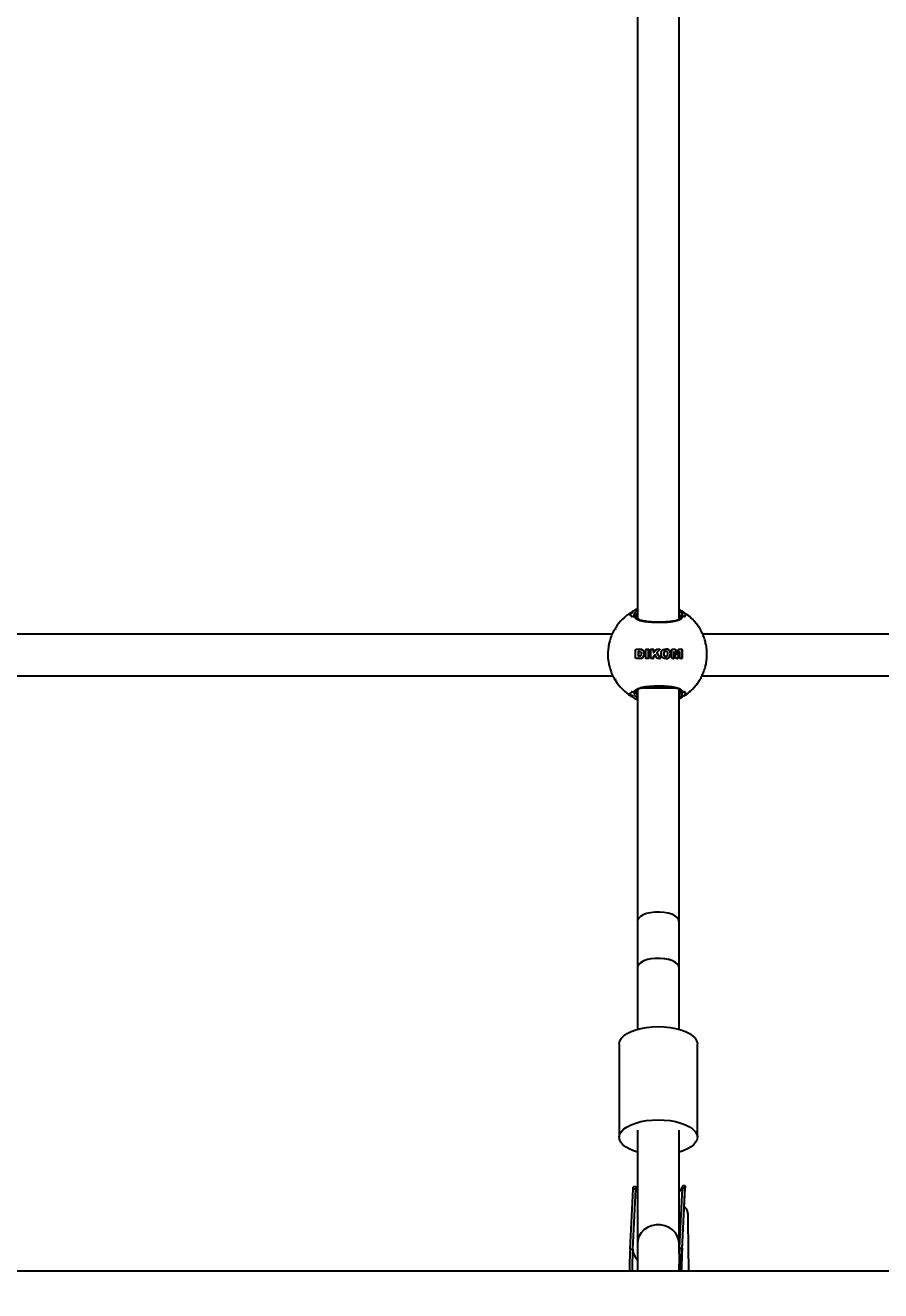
# Model space of a CAD drawing. Header units: millimetres. Extents: x -3650 to 2858, y -2899 to 2376.
# Drawn here: x -638.6 to -310.3, y -418.2 to 67.3 of the extents above; entities that cross this region are included whole.
import ezdxf

# ---------------------------------------------------------------- set-up
doc = ezdxf.new("R2010")
doc.units = ezdxf.units.MM
doc.layers.add('DIKOM_ОБЪЕКТ', color=7, linetype='Continuous')
doc.layers.add('DIKOM_РАЗМЕР_ЗОНА', color=7, linetype='Continuous')
doc.styles.add('style1', font='arial.ttf', dxfattribs={"width": 0.8})
doc.dimstyles.new('1-50', dxfattribs={"dimtxt": 300, "dimasz": 200, "dimexe": 100, "dimexo": 0, "dimgap": 100, "dimtad": 1, "dimdec": 0, "dimtxsty": 'style1', "dimcen": 0, "dimclrd": 7, "dimclre": 7, "dimadec": 1, "dimazin": 2, "dimtfac": 1, "dimtdec": 0, "dimtmove": 0, "dimatfit": 3, "dimfxl": 0, "dimlwd": 25, "dimlwe": 18, "dimarcsym": 0})

# ---------------------------------------------------------------- blocks, each defined once
blk = doc.blocks.new('*D0')
at = {"layer": 'Defpoints', "color": 0, "transparency": 16777216}
for p in [(-2742.04, -185.51), (2857.96, -185.51), (2857.96, -2799.5)]:
    blk.add_point(p, dxfattribs=at)
at = {"layer": 'DIKOM_РАЗМЕР_ЗОНА', "color": 7, "lineweight": 18, "transparency": 16777216}
for p, q in [((-2742.04, -185.51), (-2742.04, -2899.5)), ((2857.96, -185.51), (2857.96, -2899.5))]:
    blk.add_line(p, q, dxfattribs=at)
at = {"layer": 'DIKOM_РАЗМЕР_ЗОНА', "color": 7, "lineweight": 25, "transparency": 16777216}
blk.add_line((-2542.04, -2799.5), (2657.96, -2799.5), dxfattribs=at)
at = {"layer": 'DIKOM_РАЗМЕР_ЗОНА', "color": 7, "transparency": 16777216}
for points in [[(-2542.04, -2766.17), (-2542.04, -2832.83), (-2742.04, -2799.5)], [(2657.96, -2766.17), (2657.96, -2832.83), (2857.96, -2799.5)]]:
    blk.add_solid(points, dxfattribs=at)
at = {"layer": 'DIKOM_РАЗМЕР_ЗОНА', "color": 0, "transparency": 16777216, "insert": (57.96, -2546.33), "char_height": 300, "attachment_point": 5, "style": 'style1'}
blk.add_mtext('5600', dxfattribs=at)
blk = doc.blocks.new('*D1')
at = {"layer": 'Defpoints', "color": 0, "transparency": 16777216}
for p in [(-3199.48, 2375.76), (417.74, 2375.76), (57.96, -2124.24)]:
    blk.add_point(p, dxfattribs=at)
at = {"layer": 'DIKOM_РАЗМЕР_ЗОНА', "color": 7, "lineweight": 18, "transparency": 16777216}
for p, q in [((417.74, 2375.76), (-3299.48, 2375.76)), ((57.96, -2124.24), (-3299.48, -2124.24))]:
    blk.add_line(p, q, dxfattribs=at)
at = {"layer": 'DIKOM_РАЗМЕР_ЗОНА', "color": 7, "lineweight": 25, "transparency": 16777216}
blk.add_line((-3199.48, -1924.24), (-3199.48, 2175.76), dxfattribs=at)
at = {"layer": 'DIKOM_РАЗМЕР_ЗОНА', "color": 7, "transparency": 16777216}
for points in [[(-3232.81, 2175.76), (-3166.14, 2175.76), (-3199.48, 2375.76)], [(-3232.81, -1924.24), (-3166.14, -1924.24), (-3199.48, -2124.24)]]:
    blk.add_solid(points, dxfattribs=at)
at = {"layer": 'DIKOM_РАЗМЕР_ЗОНА', "color": 0, "transparency": 16777216, "insert": (-3452.65, 125.76), "char_height": 300, "attachment_point": 5, "rotation": 90, "style": 'style1'}
blk.add_mtext('4500', dxfattribs=at)

msp = doc.modelspace()

# ---------------------------------------------------------------- linework, layer by layer
at = {"layer": 'DIKOM_ОБЪЕКТ'}
for p, q in [((-403.67, 112.34), (-403.67, -160.3)), ((-387.67, -160.49), (-387.67, 112.53)), ((-404.13, -159.64), (-404.14, -159.45)), ((-387.17, -159.78), (-387.2, -159.69)), ((-386.69, -158.53), (-386.41, -159.3)), ((-412.15, -164.22), (-412.23, -164.48)), ((-411.88, -163.59), (-412.06, -163.87)), ((-411.99, -163.73), (-412.04, -163.89)), ((-413.33, -166.24), (-678.67, -166.24)), ((-113.33, -166.24), (-378.67, -166.24)), ((-404.41, -172.22), (-404.31, -172.11)), ((-404.41, -175.39), (-404.41, -172.27)), ((-404.31, -172.11), (-404.2, -172.07)), ((-404.2, -172.07), (-404.11, -172.07)), ((-404.11, -172.07), (-402.77, -172.07)), ((-403.3, -173.06), (-403.3, -174.59)), ((-403.3, -174.59), (-403.3, -173.06)), ((-403.3, -173.06), (-403.3, -173.06)), ((-403.3, -174.59), (-403.3, -174.59)), ((-403.06, -172.86), (-403.06, -172.86)), ((-403.05, -172.86), (-402.87, -172.87)), ((-402.67, -174.76), (-403.05, -174.79)), ((-403.04, -172.86), (-403.04, -172.86)), ((-402.77, -172.07), (-402.06, -172.17)), ((-402.06, -172.17), (-402.77, -172.07)), ((-402.46, -173.02), (-402.37, -173.13)), ((-402.06, -172.17), (-401.91, -172.23)), ((-401.91, -172.23), (-402.06, -172.17)), ((-402.06, -172.17), (-402.06, -172.17)), ((-401.91, -172.23), (-401.39, -172.69)), ((-401.4, -172.69), (-401.91, -172.23)), ((-401.91, -172.23), (-401.91, -172.23)), ((-401.2, -173.13), (-401.4, -172.69)), ((-401.4, -172.69), (-401.39, -172.69)), ((-401.39, -172.69), (-401.2, -173.13)), ((-401.25, -174.69), (-401.12, -174.11)), ((-401.25, -174.69), (-401.24, -174.69)), ((-401.12, -174.11), (-401.24, -174.69)), ((-401.2, -173.13), (-401.12, -174.11)), ((-401.12, -174.11), (-401.2, -173.13)), ((-401.2, -173.13), (-401.2, -173.13)), ((-401.12, -174.11), (-401.12, -174.11)), ((-400.49, -175.39), (-400.49, -172.27)), ((-400.29, -172.07), (-399.59, -172.07)), ((-399.39, -172.27), (-399.39, -175.39)), ((-399.39, -175.39), (-399.39, -172.27)), ((-399.39, -172.27), (-399.39, -172.27)), ((-398.59, -175.39), (-398.59, -172.26)), ((-398.39, -172.07), (-397.7, -172.07)), ((-397.5, -172.27), (-397.5, -173.2)), ((-397.5, -173.2), (-397.5, -172.27)), ((-397.5, -172.27), (-397.5, -172.27)), ((-397.5, -173.2), (-397.5, -173.2)), ((-397.43, -173.27), (-397.42, -173.27)), ((-397.36, -173.24), (-396.48, -172.22)), ((-397.07, -174.29), (-397.36, -174.59)), ((-397.36, -174.59), (-397.07, -174.29)), ((-397.36, -174.59), (-397.36, -174.59)), ((-397.07, -174.29), (-397.07, -174.29)), ((-396.97, -174.24), (-396.97, -174.24)), ((-396.28, -175.41), (-396.84, -174.32)), ((-396.15, -172.07), (-395.11, -172.07)), ((-396.09, -173.56), (-396.09, -173.56)), ((-396.06, -173.25), (-395.05, -172.21)), ((-396.06, -173.25), (-396.05, -173.25)), ((-395.05, -172.21), (-396.05, -173.25)), ((-395.05, -172.21), (-395.05, -172.21)), ((-393.52, -173.47), (-393.52, -174.19)), ((-393.52, -173.47), (-393.52, -173.47)), ((-393.52, -174.19), (-393.52, -173.47)), ((-393.52, -174.19), (-393.4, -174.54)), ((-393.52, -174.19), (-393.52, -174.19)), ((-393.39, -174.54), (-393.52, -174.19)), ((-393.4, -174.54), (-393.39, -174.54)), ((-393.35, -173.06), (-393.35, -173.06)), ((-393.08, -172.87), (-393.08, -172.87)), ((-392.82, -172.82), (-392.82, -172.82)), ((-392.14, -172.09), (-392.81, -172.05)), ((-392.11, -174.2), (-392.23, -174.55)), ((-392.14, -172.09), (-392.14, -172.09)), ((-392.1, -173.55), (-392.11, -174.2)), ((-391.13, -174.6), (-391.12, -174.6)), ((-391.1, -173.13), (-391.1, -173.13)), ((-390.44, -175.39), (-390.44, -172.27)), ((-390.24, -172.07), (-389.23, -172.07)), ((-389.57, -175.39), (-389.57, -173.1)), ((-389.57, -173.1), (-389.56, -173.1)), ((-389.56, -173.1), (-389.56, -175.39)), ((-389.54, -173.08), (-389.54, -173.08)), ((-388.94, -175.39), (-389.51, -173.1)), ((-388.54, -174.02), (-388.99, -172.26)), ((-388.98, -172.26), (-388.53, -174.02)), ((-388.54, -174.02), (-388.53, -174.02)), ((-388.49, -174.05), (-388.49, -174.05)), ((-388.44, -174.02), (-388, -172.26)), ((-387.47, -173.1), (-388.05, -175.39)), ((-388.05, -175.39), (-387.47, -173.1)), ((-387.75, -172.07), (-386.75, -172.07)), ((-387.47, -173.1), (-387.47, -173.1)), ((-387.44, -173.08), (-387.45, -173.08)), ((-387.42, -175.39), (-387.42, -173.1)), ((-386.56, -175.39), (-386.56, -172.27)), ((-386.56, -172.27), (-386.55, -172.27)), ((-386.55, -172.27), (-386.55, -175.39)), ((-404.4, -175.44), (-404.41, -175.39)), ((-404.19, -175.58), (-404.32, -175.53)), ((-404.11, -175.59), (-404.19, -175.58)), ((-402.76, -175.59), (-404.11, -175.59)), ((-403.07, -174.79), (-403.07, -174.79)), ((-403.04, -174.79), (-403.04, -174.79)), ((-402.63, -175.58), (-402.76, -175.59)), ((-402.75, -175.59), (-402.63, -175.58)), ((-402.1, -175.49), (-402.63, -175.58)), ((-402.63, -175.58), (-402.11, -175.49)), ((-402.63, -175.58), (-402.63, -175.58)), ((-402.11, -175.49), (-402.1, -175.49)), ((-399.59, -175.59), (-400.29, -175.59)), ((-399.39, -175.39), (-399.39, -175.39)), ((-397.7, -175.59), (-398.39, -175.59)), ((-397.5, -174.93), (-397.5, -175.39)), ((-397.5, -175.39), (-397.5, -174.93)), ((-397.5, -174.93), (-397.5, -174.93)), ((-397.5, -175.39), (-397.5, -175.39)), ((-395.05, -175.59), (-395.99, -175.59)), ((-394.96, -175.42), (-394.96, -175.42)), ((-392.84, -174.84), (-392.83, -174.84)), ((-392.8, -175.65), (-392.13, -175.56)), ((-392.13, -175.56), (-392.13, -175.56)), ((-389.76, -175.59), (-390.24, -175.59)), ((-389.57, -175.39), (-389.56, -175.39)), ((-388.29, -175.59), (-388.69, -175.59)), ((-388.05, -175.39), (-388.05, -175.39)), ((-386.75, -175.59), (-387.23, -175.59)), ((-386.56, -175.39), (-386.55, -175.39)), ((-678.92, -182.24), (-413.11, -182.24)), ((-412.23, -183.48), (-412.15, -183.74)), ((-412.04, -184.07), (-411.99, -184.23)), ((-378.92, -182.24), (-113.11, -182.24)), ((-404.61, -189.75), (-404.89, -188.66)), ((-404.09, -188.44), (-404.07, -188.52)), ((-403.67, -187.66), (-403.67, -276.47)), ((-388.47, -187.02), (-402.55, -187.02)), ((-387.67, -276.47), (-387.67, -187.47)), ((-387.2, -188.27), (-387.17, -188.18)), ((-386.41, -188.66), (-386.73, -189.47)), ((-385.84, -189.99), (-386.35, -190.06)), ((-385.76, -189.7), (-385.76, -189.98)), ((-403.67, -276.47), (-403.67, -294.24)), ((-387.67, -294.24), (-387.67, -276.47)), ((-403.67, -294.24), (-403.67, -317.88)), ((-387.67, -317.88), (-387.67, -294.24)), ((-410.67, -323.56), (-410.67, -359.33)), ((-380.67, -359.33), (-380.67, -323.56)), ((-403.67, -356.59), (-403.67, -400.03)), ((-387.67, -400.03), (-387.67, -356.59)), ((-404.17, -378.3), (-405.17, -378.32)), ((-386.52, -402.54), (-385.29, -378.01)), ((-385.29, -377.96), (-386.3, -377.97)), ((-406.49, -402.21), (-405.34, -379.22)), ((-405.49, -402.2), (-404.34, -379.2)), ((-404.34, -379.2), (-405.34, -379.22)), ((-387.52, -401.87), (-386.36, -378.87)), ((-386.52, -401.85), (-385.36, -378.85)), ((-385.36, -378.85), (-386.36, -378.87)), ((-383.92, -410.74), (-384.15, -391.73)), ((-406.49, -402.21), (-405.49, -402.2)), ((-403.67, -400.03), (-403.67, -410.74)), ((-387.67, -403.95), (-387.67, -400.03)), ((-387.52, -401.87), (-386.52, -401.85)), ((-386.52, -401.85), (-386.52, -402.54)), ((3.96, -410.74), (-988.04, -410.74))]:
    msp.add_line(p, q, dxfattribs=at)
at = {"layer": 'DIKOM_ОБЪЕКТ', "flags": 128}
for points in [[(-387.67, -276.47), (-387.85, -275.7), (-388.41, -274.96), (-389.3, -274.3), (-390.49, -273.74), (-391.92, -273.31), (-393.53, -273.02), (-395.23, -272.89), (-396.96, -272.94), (-398.63, -273.14), (-400.16, -273.51), (-401.48, -274.01), (-402.52, -274.62), (-403.25, -275.32), (-403.62, -276.08), (-403.67, -276.47)], [(-387.67, -294.24), (-387.85, -293.47), (-388.41, -292.74), (-389.3, -292.07), (-390.49, -291.51), (-391.92, -291.08), (-393.53, -290.79), (-395.23, -290.66), (-396.96, -290.71), (-398.63, -290.91), (-400.16, -291.28), (-401.48, -291.78), (-402.52, -292.39), (-403.25, -293.09), (-403.62, -293.85), (-403.67, -294.24)], [(-387.67, -294.24), (-387.77, -293.66), (-388.24, -292.91), (-389.05, -292.23), (-390.17, -291.64), (-391.54, -291.17), (-393.11, -290.85), (-394.8, -290.68), (-396.53, -290.68), (-398.22, -290.85), (-399.79, -291.17), (-401.17, -291.64), (-402.29, -292.23), (-403.1, -292.91), (-403.56, -293.66), (-403.67, -294.24)], [(-410.67, -323.56), (-410.66, -323.3), (-410.39, -322.28), (-409.78, -321.29), (-408.85, -320.35), (-407.6, -319.49), (-406.07, -318.72), (-404.3, -318.07), (-402.32, -317.54), (-400.19, -317.16), (-397.96, -316.93), (-395.67, -316.85)], [(-395.67, -316.85), (-393.38, -316.93), (-391.14, -317.16), (-389.01, -317.54), (-387.04, -318.07), (-385.27, -318.72), (-383.74, -319.49), (-382.49, -320.35), (-381.55, -321.29), (-380.94, -322.28), (-380.68, -323.3), (-380.67, -323.56)], [(-403.67, -365.01), (-405.21, -364.51), (-406.87, -363.8), (-408.26, -362.98), (-409.36, -362.08), (-410.13, -361.11), (-410.57, -360.1), (-410.66, -359.08), (-410.39, -358.06), (-409.78, -357.07), (-408.85, -356.13), (-407.6, -355.27), (-406.07, -354.5), (-404.3, -353.85), (-402.32, -353.32), (-400.19, -352.94), (-397.96, -352.7), (-395.67, -352.62)], [(-395.67, -352.62), (-393.38, -352.7), (-391.14, -352.94), (-389.01, -353.32), (-387.04, -353.85), (-385.27, -354.5), (-383.74, -355.27), (-382.49, -356.13), (-381.55, -357.07), (-380.94, -358.06), (-380.68, -359.08), (-380.77, -360.1), (-381.2, -361.11), (-381.98, -362.08), (-383.08, -362.98), (-384.47, -363.8), (-386.12, -364.51), (-387.67, -365.01)], [(-387.67, -400.03), (-387.77, -398.88), (-388.24, -397.39), (-389.05, -396.02), (-390.17, -394.84), (-391.54, -393.9), (-393.11, -393.25), (-394.8, -392.92), (-396.53, -392.92), (-398.22, -393.25), (-399.79, -393.9), (-401.17, -394.84), (-402.29, -396.02), (-403.1, -397.39), (-403.56, -398.88), (-403.67, -400.03)], [(-386.52, -402.54), (-386.63, -403.48), (-386.69, -403.77)]]:
    msp.add_lwpolyline(points, dxfattribs=at)
at = {"layer": 'DIKOM_ОБЪЕКТ'}
for centre, radius, start, end in [((-395.99, -173.97), 19, 122.6674, 147.3682), ((-395.83, -173.99), 18.69, 120.5907, 125.6208), ((-395.64, -173.98), 17.34, 122.2258, 125.0525), ((-395.68, -174.01), 17.38, 54.9506, 57.7712), ((-395.86, -173.99), 18.69, 54.3792, 59.4093), ((-396.01, -173.97), 19, 32.6309, 57.3334), ((-396, -173.99), 18.99, 212.6276, 237.3367), ((-396.01, -173.99), 18.99, 302.6624, 327.3732), ((-395.84, -174), 18.66, 234.3677, 239.4069), ((-395.53, -173.82), 17.54, 234.9496, 237.7456), ((-395.79, -173.79), 17.57, 302.2573, 305.0476), ((-395.85, -174), 18.66, 300.5931, 305.6323), ((-170.04, -413.21), 236.71, 177.3384, 179.4022), ((-168.66, -413.2), 237.09, 177.3398, 179.4047), ((-398.6, -401.76), 6.91, 183.6267, 222.7883), ((-147.98, -412.97), 239.79, 177.346, 179.4665), ((-146.98, -412.96), 239.8, 177.3452, 179.4701)]:
    msp.add_arc(centre, radius, start, end, dxfattribs=at)
for points, knots in [([(-406.71, -158.8), (-406.53, -158.88), (-406.15, -159.04), (-405.79, -159.53), (-405.6, -159.78)], [0, 0, 0, 0, 0.496573, 1, 1, 1, 1]), ([(-405.6, -159.78), (-405.78, -159.53), (-406.15, -159.04), (-406.52, -158.88), (-406.71, -158.8)], [0, 0, 0, 0, 0.496486, 1, 1, 1, 1]), ([(-403.67, -156.64), (-404.01, -156.78), (-404.95, -157.16), (-405.79, -157.7), (-406.33, -158.05)], [0, 0, 0, 0, 0.368056, 1, 1, 1, 1]), ([(-404.89, -159.3), (-404.9, -159.26), (-404.96, -158.89), (-404.75, -158.5), (-404.56, -158.15)], [0, 0, 0, 0, 0.112864, 1, 1, 1, 1]), ([(-404.16, -159.62), (-404.16, -159.61), (-404.17, -159.53), (-404.25, -159.41), (-404.39, -159.29), (-404.56, -159.23), (-404.73, -159.23), (-404.83, -159.27), (-404.88, -159.3), (-404.89, -159.3)], [0, 0, 0, 0, 0.031897, 0.241187, 0.444796, 0.634225, 0.810259, 0.980038, 1, 1, 1, 1]), ([(-404.89, -159.3), (-404.84, -159.28), (-404.75, -159.23), (-404.58, -159.23), (-404.43, -159.27), (-404.29, -159.36), (-404.19, -159.5), (-404.14, -159.65), (-404.13, -159.74), (-404.13, -159.78)], [0, 0, 0, 0, 0.145332, 0.290784, 0.434721, 0.582207, 0.73862, 0.906199, 1, 1, 1, 1]), ([(-386.41, -159.3), (-386.51, -159.68), (-386.71, -160.44), (-388.35, -161.23), (-390.55, -161.62), (-393.08, -161.81), (-395.83, -161.86), (-398.9, -161.75), (-401.6, -161.44), (-403.62, -160.83), (-404.64, -160.06), (-404.83, -159.5), (-404.89, -159.3)], [0, 0, 0, 0, 0.111435, 0.22936, 0.339014, 0.410112, 0.516712, 0.623259, 0.729394, 0.834802, 0.941416, 1, 1, 1, 1]), ([(-404.56, -158.15), (-404.54, -158.06), (-404.47, -157.74), (-404, -157.43), (-403.67, -157.21)], [0, 0, 0, 0, 0.283656, 1, 1, 1, 1]), ([(-403.67, -158.22), (-403.7, -158.25), (-404.17, -158.65), (-404.14, -159.07), (-404.12, -159.46)], [0, 0, 0, 0, 0.071282, 1, 1, 1, 1]), ([(-395.5, -161.7), (-395.57, -161.7), (-396.18, -161.7), (-397.35, -161.67), (-398.93, -161.58), (-400.39, -161.42), (-401.66, -161.19), (-402.69, -160.88), (-403.46, -160.51), (-403.93, -160.1), (-404.13, -159.83), (-404.13, -159.66), (-404.13, -159.64)], [0, 0, 0, 0, 0.014273, 0.137222, 0.25948, 0.380702, 0.501417, 0.620167, 0.738565, 0.856338, 0.978309, 1, 1, 1, 1]), ([(-387.2, -159.81), (-387.2, -159.86), (-387.21, -160.04), (-387.41, -160.32), (-387.9, -160.7), (-388.68, -161.04), (-389.74, -161.3), (-391.02, -161.5), (-392.47, -161.62), (-393.99, -161.69), (-395.02, -161.7), (-395.5, -161.7)], [0, 0, 0, 0, 0.050539, 0.174305, 0.287661, 0.408262, 0.528487, 0.647396, 0.769779, 0.89136, 1, 1, 1, 1]), ([(-385.83, -157.96), (-385.94, -157.88), (-386.51, -157.47), (-387.15, -157.17), (-387.67, -156.93)], [0, 0, 0, 0, 0.191114, 1, 1, 1, 1]), ([(-387.67, -157.42), (-387.31, -157.69), (-386.81, -158.06), (-386.71, -158.43), (-386.69, -158.53)], [0, 0, 0, 0, 0.71125, 1, 1, 1, 1]), ([(-387.2, -159.69), (-387.19, -159.34), (-387.19, -158.95), (-387.62, -158.54), (-387.67, -158.5)], [0, 0, 0, 0, 0.884617, 1, 1, 1, 1]), ([(-386.41, -159.3), (-386.46, -159.28), (-386.55, -159.23), (-386.72, -159.23), (-386.87, -159.27), (-387.01, -159.36), (-387.11, -159.5), (-387.16, -159.65), (-387.17, -159.74), (-387.17, -159.78)], [0, 0, 0, 0, 0.14533, 0.290781, 0.434715, 0.582199, 0.73861, 0.906205, 1, 1, 1, 1]), ([(-387.17, -159.78), (-387.16, -159.71), (-387.15, -159.58), (-387.05, -159.41), (-386.91, -159.29), (-386.74, -159.23), (-386.57, -159.23), (-386.47, -159.27), (-386.42, -159.3), (-386.41, -159.3)], [0, 0, 0, 0, 0.1777, 0.355469, 0.528413, 0.689313, 0.838836, 0.983044, 1, 1, 1, 1]), ([(-376.99, -173.98), (-377.02, -173.15), (-377.07, -171.99), (-377.34, -170.28), (-377.68, -168.82), (-378.24, -167.12), (-379.01, -165.39), (-380, -163.66), (-381.21, -161.98), (-382.65, -160.4), (-384.19, -159.03), (-385.31, -158.29), (-385.83, -157.96)], [0, 0, 0, 0, 0.129772, 0.183154, 0.271804, 0.364324, 0.464037, 0.568651, 0.677256, 0.789169, 0.9039, 1, 1, 1, 1]), ([(-385.7, -159.78), (-385.58, -159.53), (-385.34, -159.04), (-385.1, -158.88), (-384.98, -158.8)], [0, 0, 0, 0, 0.496485, 1, 1, 1, 1]), ([(-384.98, -158.8), (-385.1, -158.88), (-385.34, -159.04), (-385.58, -159.53), (-385.7, -159.78)], [0, 0, 0, 0, 0.496575, 1, 1, 1, 1]), ([(-412.06, -163.87), (-412.29, -164.23), (-412.92, -165.2), (-413.67, -166.87), (-414.28, -168.68), (-414.63, -170.07), (-414.74, -170.83), (-414.78, -171.09)], [0, 0, 0, 0, 0.164456, 0.445199, 0.703345, 0.900363, 1, 1, 1, 1]), ([(-414.73, -171.1), (-414.8, -171.42), (-414.99, -172.31), (-415.02, -174.3), (-414.97, -176.08), (-414.75, -177.01), (-414.73, -177.11)], [0, 0, 0, 0, 0.17298, 0.481735, 0.944296, 1, 1, 1, 1]), ([(-404.41, -172.27), (-404.41, -172.26), (-404.41, -172.24), (-404.41, -172.22), (-404.41, -172.22)], [0, 0, 0, 0, 0.536955, 1, 1, 1, 1]), ([(-403.05, -172.86), (-403.09, -172.87), (-403.16, -172.87), (-403.23, -172.92), (-403.28, -172.99), (-403.3, -173.04), (-403.3, -173.06)], [0, 0, 0, 0, 0.323735, 0.603467, 0.807593, 1, 1, 1, 1]), ([(-403.3, -173.06), (-403.29, -173.04), (-403.28, -172.99), (-403.24, -172.93), (-403.18, -172.89), (-403.11, -172.86), (-403.07, -172.86), (-403.05, -172.86)], [0, 0, 0, 0, 0.193596, 0.386706, 0.591701, 0.825237, 1, 1, 1, 1]), ([(-403.3, -174.59), (-403.3, -174.61), (-403.29, -174.66), (-403.25, -174.72), (-403.19, -174.76), (-403.13, -174.79), (-403.09, -174.79), (-403.07, -174.79)], [0, 0, 0, 0, 0.195183, 0.389542, 0.596424, 0.832001, 1, 1, 1, 1]), ([(-403.05, -174.79), (-403.08, -174.79), (-403.15, -174.78), (-403.23, -174.73), (-403.28, -174.67), (-403.29, -174.62), (-403.3, -174.59), (-403.3, -174.59)], [0, 0, 0, 0, 0.309825, 0.579265, 0.779618, 0.961312, 1, 1, 1, 1]), ([(-402.87, -172.87), (-402.77, -172.89), (-402.62, -172.92), (-402.5, -173), (-402.46, -173.02)], [0, 0, 0, 0, 0.709304, 1, 1, 1, 1]), ([(-402.38, -174.57), (-402.43, -174.63), (-402.52, -174.71), (-402.63, -174.75), (-402.67, -174.76)], [0, 0, 0, 0, 0.617364, 1, 1, 1, 1]), ([(-402.27, -174.34), (-402.29, -174.4), (-402.31, -174.48), (-402.36, -174.55), (-402.38, -174.57)], [0, 0, 0, 0, 0.68874, 1, 1, 1, 1]), ([(-402.37, -173.13), (-402.33, -173.2), (-402.28, -173.29), (-402.26, -173.39), (-402.26, -173.41)], [0, 0, 0, 0, 0.785657, 1, 1, 1, 1]), ([(-402.26, -173.41), (-402.24, -173.67), (-402.21, -173.98), (-402.26, -174.29), (-402.27, -174.34)], [0, 0, 0, 0, 0.827832, 1, 1, 1, 1]), ([(-402.11, -175.49), (-401.93, -175.4), (-401.58, -175.22), (-401.36, -174.87), (-401.25, -174.69)], [0, 0, 0, 0, 0.489812, 1, 1, 1, 1]), ([(-401.24, -174.69), (-401.34, -174.85), (-401.53, -175.16), (-401.87, -175.39), (-402.06, -175.47), (-402.1, -175.49)], [0, 0, 0, 0, 0.445384, 0.889305, 1, 1, 1, 1]), ([(-400.49, -172.27), (-400.49, -172.24), (-400.48, -172.2), (-400.45, -172.14), (-400.4, -172.1), (-400.34, -172.07), (-400.3, -172.07), (-400.29, -172.07)], [0, 0, 0, 0, 0.210469, 0.421645, 0.633412, 0.853983, 1, 1, 1, 1]), ([(-399.39, -172.27), (-399.4, -172.24), (-399.4, -172.2), (-399.44, -172.14), (-399.5, -172.09), (-399.55, -172.07), (-399.59, -172.07), (-399.6, -172.07)], [0, 0, 0, 0, 0.219361, 0.438321, 0.666345, 0.904075, 1, 1, 1, 1]), ([(-399.59, -172.07), (-399.57, -172.07), (-399.52, -172.08), (-399.45, -172.12), (-399.41, -172.18), (-399.39, -172.23), (-399.39, -172.26), (-399.39, -172.27)], [0, 0, 0, 0, 0.240938, 0.481773, 0.722227, 0.954157, 1, 1, 1, 1]), ([(-398.59, -172.26), (-398.59, -172.24), (-398.59, -172.2), (-398.55, -172.14), (-398.51, -172.1), (-398.45, -172.07), (-398.41, -172.07), (-398.39, -172.07)], [0, 0, 0, 0, 0.207824, 0.416189, 0.622766, 0.831326, 1, 1, 1, 1]), ([(-397.7, -172.07), (-397.68, -172.07), (-397.63, -172.08), (-397.57, -172.11), (-397.52, -172.17), (-397.5, -172.22), (-397.5, -172.26), (-397.5, -172.27)], [0, 0, 0, 0, 0.228838, 0.457912, 0.68845, 0.917228, 1, 1, 1, 1]), ([(-397.5, -172.27), (-397.51, -172.24), (-397.51, -172.2), (-397.55, -172.13), (-397.61, -172.09), (-397.66, -172.07), (-397.69, -172.07), (-397.7, -172.07)], [0, 0, 0, 0, 0.224055, 0.448584, 0.675925, 0.906276, 1, 1, 1, 1]), ([(-397.5, -173.2), (-397.5, -173.2), (-397.49, -173.22), (-397.48, -173.24), (-397.47, -173.26), (-397.44, -173.27), (-397.42, -173.27), (-397.39, -173.27), (-397.38, -173.26), (-397.37, -173.25), (-397.36, -173.24)], [0, 0, 0, 0, 0.130884, 0.262583, 0.394416, 0.528317, 0.663259, 0.797713, 0.931295, 1, 1, 1, 1]), ([(-397.43, -173.27), (-397.43, -173.27), (-397.44, -173.27), (-397.46, -173.27), (-397.48, -173.25), (-397.49, -173.23), (-397.5, -173.21), (-397.5, -173.2), (-397.5, -173.2)], [0, 0, 0, 0, 0.053708, 0.262874, 0.47439, 0.683126, 0.89139, 1, 1, 1, 1]), ([(-397.36, -174.59), (-397.39, -174.63), (-397.46, -174.7), (-397.49, -174.83), (-397.5, -174.91), (-397.5, -174.93)], [0, 0, 0, 0, 0.404749, 0.80955, 1, 1, 1, 1]), ([(-397.5, -174.93), (-397.5, -174.88), (-397.49, -174.78), (-397.43, -174.66), (-397.38, -174.6), (-397.36, -174.59)], [0, 0, 0, 0, 0.401108, 0.801789, 1, 1, 1, 1]), ([(-396.84, -174.32), (-396.85, -174.31), (-396.87, -174.28), (-396.91, -174.25), (-396.96, -174.24), (-397.01, -174.25), (-397.04, -174.26), (-397.06, -174.28), (-397.07, -174.29)], [0, 0, 0, 0, 0.180231, 0.360136, 0.541117, 0.723451, 0.906637, 1, 1, 1, 1]), ([(-397.07, -174.29), (-397.06, -174.28), (-397.03, -174.25), (-397, -174.24), (-396.97, -174.24), (-396.97, -174.24)], [0, 0, 0, 0, 0.431485, 0.863539, 1, 1, 1, 1]), ([(-396.48, -172.22), (-396.44, -172.18), (-396.36, -172.11), (-396.24, -172.07), (-396.17, -172.07), (-396.15, -172.07)], [0, 0, 0, 0, 0.427634, 0.855278, 1, 1, 1, 1]), ([(-396.09, -173.56), (-396.1, -173.53), (-396.13, -173.48), (-396.13, -173.38), (-396.1, -173.3), (-396.07, -173.26), (-396.06, -173.25)], [0, 0, 0, 0, 0.274145, 0.549083, 0.822474, 1, 1, 1, 1]), ([(-396.05, -173.25), (-396.07, -173.27), (-396.11, -173.32), (-396.13, -173.42), (-396.12, -173.5), (-396.1, -173.54), (-396.09, -173.56)], [0, 0, 0, 0, 0.273548, 0.546518, 0.820527, 1, 1, 1, 1]), ([(-396.09, -173.56), (-395.9, -173.87), (-395.52, -174.49), (-395.14, -175.11), (-394.96, -175.42)], [0, 0, 0, 0, 0.49862, 1, 1, 1, 1]), ([(-394.96, -175.42), (-395.15, -175.11), (-395.52, -174.49), (-395.9, -173.87), (-396.09, -173.56)], [0, 0, 0, 0, 0.498577, 1, 1, 1, 1]), ([(-395.11, -172.07), (-395.1, -172.07), (-395.08, -172.07), (-395.06, -172.09), (-395.04, -172.11), (-395.03, -172.14), (-395.03, -172.16), (-395.03, -172.19), (-395.04, -172.2), (-395.05, -172.21)], [0, 0, 0, 0, 0.146765, 0.293554, 0.441765, 0.590419, 0.739375, 0.889416, 1, 1, 1, 1]), ([(-395.05, -172.21), (-395.05, -172.2), (-395.03, -172.19), (-395.03, -172.16), (-395.03, -172.13), (-395.04, -172.1), (-395.07, -172.08), (-395.09, -172.07), (-395.11, -172.07), (-395.11, -172.07)], [0, 0, 0, 0, 0.149743, 0.29876, 0.448616, 0.598813, 0.748697, 0.896788, 1, 1, 1, 1]), ([(-394.54, -174.5), (-394.58, -174.15), (-394.64, -173.69), (-394.56, -173.25), (-394.54, -173.15)], [0, 0, 0, 0, 0.77637, 1, 1, 1, 1]), ([(-394.54, -173.15), (-394.48, -172.98), (-394.35, -172.66), (-394, -172.31), (-393.72, -172.18), (-393.58, -172.12)], [0, 0, 0, 0, 0.356985, 0.695163, 1, 1, 1, 1]), ([(-393.68, -175.49), (-393.82, -175.43), (-394.1, -175.29), (-394.4, -174.93), (-394.49, -174.64), (-394.54, -174.5)], [0, 0, 0, 0, 0.337003, 0.674206, 1, 1, 1, 1]), ([(-393.58, -172.12), (-393.27, -172.06), (-392.78, -171.97), (-392.31, -172.06), (-392.14, -172.09)], [0, 0, 0, 0, 0.646361, 1, 1, 1, 1]), ([(-393.35, -173.06), (-393.4, -173.15), (-393.48, -173.28), (-393.51, -173.42), (-393.52, -173.47)], [0, 0, 0, 0, 0.667212, 1, 1, 1, 1]), ([(-393.52, -173.47), (-393.49, -173.38), (-393.46, -173.23), (-393.37, -173.1), (-393.35, -173.06)], [0, 0, 0, 0, 0.667302, 1, 1, 1, 1]), ([(-393.4, -174.54), (-393.35, -174.6), (-393.25, -174.72), (-393.05, -174.82), (-392.9, -174.83), (-392.84, -174.84)], [0, 0, 0, 0, 0.346779, 0.693636, 1, 1, 1, 1]), ([(-392.77, -174.84), (-392.85, -174.84), (-393, -174.84), (-393.22, -174.73), (-393.34, -174.62), (-393.39, -174.55), (-393.39, -174.54)], [0, 0, 0, 0, 0.32075, 0.641336, 0.961024, 1, 1, 1, 1]), ([(-393.08, -172.87), (-393.15, -172.91), (-393.25, -172.96), (-393.33, -173.04), (-393.35, -173.06)], [0, 0, 0, 0, 0.698895, 1, 1, 1, 1]), ([(-393.35, -173.06), (-393.29, -173.01), (-393.21, -172.93), (-393.11, -172.89), (-393.08, -172.87)], [0, 0, 0, 0, 0.69905, 1, 1, 1, 1]), ([(-393.08, -172.87), (-393, -172.85), (-392.86, -172.81), (-392.72, -172.83), (-392.66, -172.84)], [0, 0, 0, 0, 0.581625, 1, 1, 1, 1]), ([(-392.82, -172.83), (-392.85, -172.83), (-392.94, -172.82), (-393.02, -172.85), (-393.08, -172.87)], [0, 0, 0, 0, 0.328988, 1, 1, 1, 1]), ([(-392.23, -174.55), (-392.28, -174.6), (-392.37, -174.72), (-392.57, -174.82), (-392.71, -174.83), (-392.77, -174.84)], [0, 0, 0, 0, 0.348283, 0.69628, 1, 1, 1, 1]), ([(-392.66, -172.84), (-392.57, -172.88), (-392.43, -172.93), (-392.32, -173.03), (-392.28, -173.06)], [0, 0, 0, 0, 0.662666, 1, 1, 1, 1]), ([(-392.28, -173.06), (-392.23, -173.14), (-392.13, -173.29), (-392.11, -173.47), (-392.1, -173.55)], [0, 0, 0, 0, 0.548985, 1, 1, 1, 1]), ([(-392.14, -172.09), (-391.98, -172.16), (-391.66, -172.28), (-391.29, -172.66), (-391.16, -172.97), (-391.1, -173.13)], [0, 0, 0, 0, 0.338066, 0.676287, 1, 1, 1, 1]), ([(-391.1, -173.13), (-391.16, -172.97), (-391.29, -172.65), (-391.67, -172.28), (-391.98, -172.16), (-392.14, -172.09)], [0, 0, 0, 0, 0.33053, 0.660937, 1, 1, 1, 1]), ([(-391.12, -174.6), (-391.2, -174.77), (-391.37, -175.09), (-391.75, -175.41), (-392.02, -175.52), (-392.13, -175.56)], [0, 0, 0, 0, 0.378703, 0.757069, 1, 1, 1, 1]), ([(-392.13, -175.56), (-391.96, -175.49), (-391.63, -175.34), (-391.29, -174.97), (-391.17, -174.7), (-391.13, -174.6)], [0, 0, 0, 0, 0.385542, 0.771293, 1, 1, 1, 1]), ([(-391.13, -174.6), (-391.07, -174.24), (-390.99, -173.75), (-391.08, -173.26), (-391.1, -173.13)], [0, 0, 0, 0, 0.724712, 1, 1, 1, 1]), ([(-391.1, -173.13), (-391.05, -173.49), (-390.99, -173.98), (-391.09, -174.47), (-391.12, -174.6)], [0, 0, 0, 0, 0.724306, 1, 1, 1, 1]), ([(-390.44, -172.27), (-390.44, -172.24), (-390.44, -172.2), (-390.41, -172.15), (-390.37, -172.1), (-390.31, -172.07), (-390.27, -172.07), (-390.24, -172.07)], [0, 0, 0, 0, 0.190591, 0.381716, 0.58053, 0.790884, 1, 1, 1, 1]), ([(-389.57, -173.1), (-389.57, -173.1), (-389.56, -173.1), (-389.56, -173.09), (-389.55, -173.08), (-389.55, -173.08), (-389.54, -173.08), (-389.54, -173.08)], [0, 0, 0, 0, 0.226954, 0.455499, 0.695159, 0.95051, 1, 1, 1, 1]), ([(-389.51, -173.1), (-389.52, -173.1), (-389.52, -173.09), (-389.53, -173.08), (-389.53, -173.08), (-389.54, -173.08), (-389.55, -173.09), (-389.56, -173.09), (-389.56, -173.1), (-389.56, -173.1), (-389.56, -173.1)], [0, 0, 0, 0, 0.124305, 0.249307, 0.379916, 0.519811, 0.665412, 0.811569, 0.950263, 1, 1, 1, 1]), ([(-389.23, -172.07), (-389.2, -172.07), (-389.14, -172.08), (-389.06, -172.13), (-389, -172.19), (-388.99, -172.24), (-388.98, -172.26)], [0, 0, 0, 0, 0.285155, 0.570845, 0.836714, 1, 1, 1, 1]), ([(-388.49, -174.05), (-388.49, -174.05), (-388.5, -174.05), (-388.51, -174.05), (-388.53, -174.04), (-388.54, -174.03), (-388.54, -174.02), (-388.54, -174.02)], [0, 0, 0, 0, 0.019401, 0.319671, 0.619183, 0.89519, 1, 1, 1, 1]), ([(-388.53, -174.02), (-388.53, -174.02), (-388.53, -174.03), (-388.52, -174.04), (-388.5, -174.05), (-388.48, -174.05), (-388.47, -174.05), (-388.45, -174.04), (-388.44, -174.03), (-388.44, -174.02), (-388.44, -174.02)], [0, 0, 0, 0, 0.119626, 0.240762, 0.369575, 0.510852, 0.660733, 0.80988, 0.947484, 1, 1, 1, 1]), ([(-388, -172.26), (-387.98, -172.23), (-387.95, -172.17), (-387.88, -172.1), (-387.81, -172.07), (-387.76, -172.07), (-387.75, -172.07)], [0, 0, 0, 0, 0.289927, 0.578606, 0.898338, 1, 1, 1, 1]), ([(-387.42, -173.1), (-387.42, -173.1), (-387.42, -173.1), (-387.43, -173.09), (-387.43, -173.09), (-387.44, -173.08), (-387.45, -173.08), (-387.46, -173.09), (-387.47, -173.09), (-387.47, -173.1), (-387.47, -173.1)], [0, 0, 0, 0, 0.113629, 0.227024, 0.347048, 0.485117, 0.639594, 0.803909, 0.963972, 1, 1, 1, 1]), ([(-387.47, -173.1), (-387.47, -173.1), (-387.47, -173.09), (-387.46, -173.09), (-387.45, -173.08), (-387.45, -173.08), (-387.45, -173.08)], [0, 0, 0, 0, 0.295517, 0.591331, 0.920905, 1, 1, 1, 1]), ([(-386.56, -172.27), (-386.56, -172.25), (-386.57, -172.21), (-386.6, -172.15), (-386.64, -172.11), (-386.69, -172.08), (-386.73, -172.07), (-386.76, -172.07)], [0, 0, 0, 0, 0.180228, 0.359618, 0.544938, 0.754307, 1, 1, 1, 1]), ([(-386.75, -172.07), (-386.72, -172.07), (-386.67, -172.08), (-386.61, -172.13), (-386.57, -172.19), (-386.56, -172.24), (-386.56, -172.26), (-386.55, -172.27)], [0, 0, 0, 0, 0.322284, 0.54735, 0.773752, 0.968917, 1, 1, 1, 1]), ([(-385.83, -190), (-385.66, -189.9), (-384.83, -189.42), (-383.49, -188.32), (-381.84, -186.73), (-380.42, -184.94), (-379.24, -183.04), (-378.34, -181.09), (-377.72, -179.28), (-377.34, -177.66), (-377.06, -175.95), (-377.02, -174.72), (-376.99, -173.98)], [0, 0, 0, 0, 0.030465, 0.151112, 0.271214, 0.390416, 0.508026, 0.622285, 0.727325, 0.807501, 0.883349, 1, 1, 1, 1]), ([(-414.74, -177.11), (-414.73, -177.23), (-414.62, -177.9), (-414.32, -179.14), (-413.76, -180.84), (-413.03, -182.52), (-412.39, -183.58), (-412.08, -184.1)], [0, 0, 0, 0, 0.046712, 0.271655, 0.50642, 0.759433, 1, 1, 1, 1]), ([(-404.32, -175.53), (-404.34, -175.52), (-404.37, -175.49), (-404.39, -175.45), (-404.4, -175.44)], [0, 0, 0, 0, 0.555362, 1, 1, 1, 1]), ([(-400.29, -175.59), (-400.31, -175.58), (-400.36, -175.58), (-400.42, -175.55), (-400.46, -175.5), (-400.49, -175.44), (-400.49, -175.4), (-400.49, -175.39)], [0, 0, 0, 0, 0.220383, 0.441188, 0.651307, 0.848342, 1, 1, 1, 1]), ([(-399.39, -175.39), (-399.39, -175.41), (-399.4, -175.45), (-399.43, -175.51), (-399.48, -175.56), (-399.54, -175.58), (-399.57, -175.59), (-399.59, -175.59)], [0, 0, 0, 0, 0.206313, 0.412646, 0.625916, 0.848773, 1, 1, 1, 1]), ([(-399.59, -175.59), (-399.57, -175.58), (-399.52, -175.58), (-399.46, -175.54), (-399.42, -175.49), (-399.39, -175.43), (-399.39, -175.4), (-399.39, -175.39)], [0, 0, 0, 0, 0.228697, 0.457537, 0.685565, 0.904684, 1, 1, 1, 1]), ([(-398.39, -175.59), (-398.41, -175.59), (-398.46, -175.58), (-398.52, -175.55), (-398.56, -175.5), (-398.59, -175.45), (-398.59, -175.41), (-398.59, -175.39)], [0, 0, 0, 0, 0.208592, 0.41725, 0.621849, 0.821163, 1, 1, 1, 1]), ([(-397.5, -175.39), (-397.5, -175.41), (-397.5, -175.45), (-397.54, -175.51), (-397.59, -175.56), (-397.64, -175.58), (-397.68, -175.59), (-397.7, -175.59)], [0, 0, 0, 0, 0.209044, 0.4181, 0.630587, 0.845554, 1, 1, 1, 1]), ([(-397.7, -175.59), (-397.68, -175.58), (-397.63, -175.58), (-397.57, -175.55), (-397.53, -175.5), (-397.5, -175.44), (-397.5, -175.4), (-397.5, -175.39)], [0, 0, 0, 0, 0.214909, 0.429991, 0.646123, 0.860763, 1, 1, 1, 1]), ([(-395.99, -175.59), (-396.03, -175.58), (-396.11, -175.57), (-396.21, -175.51), (-396.26, -175.44), (-396.28, -175.41)], [0, 0, 0, 0, 0.330852, 0.661682, 1, 1, 1, 1]), ([(-395.06, -175.59), (-395.04, -175.58), (-395.02, -175.58), (-394.98, -175.56), (-394.96, -175.52), (-394.95, -175.49), (-394.95, -175.45), (-394.96, -175.43), (-394.96, -175.42)], [0, 0, 0, 0, 0.171472, 0.343178, 0.515011, 0.687625, 0.8604, 1, 1, 1, 1]), ([(-394.96, -175.42), (-394.95, -175.43), (-394.94, -175.45), (-394.94, -175.49), (-394.96, -175.53), (-394.99, -175.56), (-395.02, -175.58), (-395.04, -175.58), (-395.05, -175.59)], [0, 0, 0, 0, 0.173942, 0.347856, 0.521497, 0.695192, 0.867595, 1, 1, 1, 1]), ([(-392.13, -175.56), (-392.37, -175.61), (-392.89, -175.71), (-393.41, -175.57), (-393.68, -175.49)], [0, 0, 0, 0, 0.468601, 1, 1, 1, 1]), ([(-390.24, -175.59), (-390.27, -175.58), (-390.31, -175.58), (-390.37, -175.54), (-390.42, -175.49), (-390.44, -175.43), (-390.44, -175.4), (-390.44, -175.39)], [0, 0, 0, 0, 0.228472, 0.457048, 0.68345, 0.900542, 1, 1, 1, 1]), ([(-389.77, -175.59), (-389.74, -175.59), (-389.7, -175.58), (-389.64, -175.55), (-389.6, -175.5), (-389.57, -175.44), (-389.57, -175.4), (-389.57, -175.39)], [0, 0, 0, 0, 0.217165, 0.434459, 0.640558, 0.831766, 1, 1, 1, 1]), ([(-389.56, -175.39), (-389.57, -175.41), (-389.57, -175.45), (-389.59, -175.5), (-389.63, -175.55), (-389.68, -175.58), (-389.73, -175.59), (-389.76, -175.59), (-389.76, -175.59)], [0, 0, 0, 0, 0.181522, 0.363627, 0.545382, 0.735145, 0.937668, 1, 1, 1, 1]), ([(-388.69, -175.59), (-388.72, -175.58), (-388.78, -175.58), (-388.86, -175.53), (-388.92, -175.46), (-388.93, -175.41), (-388.94, -175.39)], [0, 0, 0, 0, 0.283953, 0.568016, 0.844555, 1, 1, 1, 1]), ([(-388.3, -175.59), (-388.27, -175.58), (-388.21, -175.58), (-388.13, -175.53), (-388.07, -175.46), (-388.06, -175.41), (-388.05, -175.39)], [0, 0, 0, 0, 0.28208, 0.564762, 0.822568, 1, 1, 1, 1]), ([(-388.05, -175.39), (-388.06, -175.42), (-388.07, -175.47), (-388.12, -175.53), (-388.19, -175.57), (-388.25, -175.59), (-388.28, -175.59), (-388.29, -175.59)], [0, 0, 0, 0, 0.216256, 0.432973, 0.659987, 0.912227, 1, 1, 1, 1]), ([(-387.23, -175.59), (-387.26, -175.58), (-387.31, -175.57), (-387.38, -175.51), (-387.41, -175.45), (-387.42, -175.41), (-387.42, -175.39)], [0, 0, 0, 0, 0.321094, 0.609482, 0.826986, 1, 1, 1, 1]), ([(-386.55, -175.39), (-386.56, -175.4), (-386.56, -175.44), (-386.58, -175.5), (-386.62, -175.54), (-386.67, -175.57), (-386.72, -175.59), (-386.74, -175.59), (-386.75, -175.59)], [0, 0, 0, 0, 0.169606, 0.338232, 0.511854, 0.706827, 0.934145, 1, 1, 1, 1]), ([(-386.75, -175.59), (-386.73, -175.58), (-386.68, -175.58), (-386.62, -175.53), (-386.57, -175.48), (-386.56, -175.42), (-386.56, -175.39), (-386.56, -175.39)], [0, 0, 0, 0, 0.30106, 0.521255, 0.742623, 0.930848, 1, 1, 1, 1]), ([(-412.08, -184.1), (-412.05, -184.15), (-411.68, -184.81), (-411.08, -185.61), (-410.45, -186.3), (-410.29, -186.47)], [0, 0, 0, 0, 0.062739, 0.758392, 1, 1, 1, 1]), ([(-405.6, -188.18), (-405.78, -188.43), (-406.15, -188.92), (-406.52, -189.08), (-406.71, -189.16)], [0, 0, 0, 0, 0.496486, 1, 1, 1, 1]), ([(-405.6, -188.18), (-405.78, -188.43), (-406.15, -188.92), (-406.52, -189.08), (-406.71, -189.16)], [0, 0, 0, 0, 0.496486, 1, 1, 1, 1]), ([(-404.89, -188.66), (-404.88, -188.6), (-404.77, -188.12), (-404.05, -187.32), (-401.99, -186.6), (-399.55, -186.27), (-396.89, -186.13), (-394.11, -186.11), (-391.16, -186.26), (-388.72, -186.64), (-387.06, -187.32), (-386.46, -188.06), (-386.42, -188.54), (-386.41, -188.66)], [0, 0, 0, 0, 0.016182, 0.139896, 0.255656, 0.36406, 0.435115, 0.541735, 0.648231, 0.754187, 0.859593, 0.967104, 1, 1, 1, 1]), ([(-404.89, -188.66), (-404.84, -188.68), (-404.75, -188.73), (-404.58, -188.73), (-404.43, -188.69), (-404.29, -188.6), (-404.19, -188.46), (-404.14, -188.31), (-404.13, -188.22), (-404.13, -188.18)], [0, 0, 0, 0, 0.145311, 0.29073, 0.434585, 0.58205, 0.73844, 0.905995, 1, 1, 1, 1]), ([(-404.13, -188.18), (-404.14, -188.25), (-404.15, -188.38), (-404.25, -188.55), (-404.39, -188.67), (-404.56, -188.73), (-404.73, -188.73), (-404.83, -188.69), (-404.88, -188.66), (-404.89, -188.66)], [0, 0, 0, 0, 0.177679, 0.355618, 0.528542, 0.689423, 0.838931, 0.983046, 1, 1, 1, 1]), ([(-404.15, -188.47), (-404.16, -188.44), (-404.17, -188.39), (-404.14, -188.34), (-404.12, -188.31)], [0, 0, 0, 0, 0.451673, 1, 1, 1, 1]), ([(-404.07, -188.52), (-404.11, -188.86), (-404.15, -189.26), (-403.73, -189.65), (-403.67, -189.71)], [0, 0, 0, 0, 0.854481, 1, 1, 1, 1]), ([(-404.06, -188.16), (-404.03, -188.08), (-403.97, -187.89), (-403.58, -187.54), (-402.91, -187.17), (-401.95, -186.84), (-400.75, -186.59), (-399.34, -186.42), (-397.79, -186.31), (-396.69, -186.27), (-396.12, -186.27), (-396.1, -186.27)], [0, 0, 0, 0, 0.077582, 0.206862, 0.330325, 0.461852, 0.594333, 0.726336, 0.861276, 0.995181, 1, 1, 1, 1]), ([(-396.1, -186.27), (-395.57, -186.26), (-394.48, -186.26), (-392.89, -186.31), (-391.38, -186.42), (-390.04, -186.6), (-388.92, -186.85), (-388.07, -187.17), (-387.5, -187.54), (-387.23, -187.93), (-387.13, -188.13), (-387.17, -188.29), (-387.17, -188.29)], [0, 0, 0, 0, 0.108838, 0.222115, 0.334392, 0.44541, 0.555646, 0.663689, 0.771982, 0.880322, 0.998512, 1, 1, 1, 1]), ([(-387.67, -189.48), (-387.64, -189.46), (-387.18, -189.05), (-387.19, -188.65), (-387.2, -188.27)], [0, 0, 0, 0, 0.065531, 1, 1, 1, 1]), ([(-387.17, -188.18), (-387.16, -188.25), (-387.15, -188.38), (-387.05, -188.55), (-386.91, -188.67), (-386.74, -188.73), (-386.57, -188.73), (-386.47, -188.69), (-386.42, -188.66), (-386.41, -188.66)], [0, 0, 0, 0, 0.177679, 0.355618, 0.528542, 0.689423, 0.838931, 0.983046, 1, 1, 1, 1]), ([(-386.41, -188.66), (-386.46, -188.68), (-386.55, -188.73), (-386.72, -188.73), (-386.87, -188.69), (-387.01, -188.6), (-387.11, -188.46), (-387.16, -188.31), (-387.17, -188.22), (-387.17, -188.18)], [0, 0, 0, 0, 0.145309, 0.290726, 0.434579, 0.582042, 0.73843, 0.906001, 1, 1, 1, 1]), ([(-384.98, -189.16), (-385.1, -189.08), (-385.34, -188.92), (-385.58, -188.43), (-385.7, -188.18)], [0, 0, 0, 0, 0.496568, 1, 1, 1, 1]), ([(-384.98, -189.16), (-385.1, -189.08), (-385.34, -188.92), (-385.58, -188.43), (-385.7, -188.18)], [0, 0, 0, 0, 0.496568, 1, 1, 1, 1]), ([(-406.37, -189.87), (-406.19, -190), (-405.4, -190.55), (-404.49, -191.05), (-403.72, -191.34), (-403.67, -191.36)], [0, 0, 0, 0, 0.20465, 0.944018, 1, 1, 1, 1]), ([(-403.67, -190.79), (-404.05, -190.51), (-404.53, -190.17), (-404.6, -189.82), (-404.61, -189.75)], [0, 0, 0, 0, 0.795859, 1, 1, 1, 1]), ([(-386.73, -189.47), (-386.76, -189.59), (-386.84, -189.94), (-387.34, -190.28), (-387.67, -190.51)], [0, 0, 0, 0, 0.340201, 1, 1, 1, 1]), ([(-387.67, -191.03), (-387.55, -190.98), (-386.9, -190.71), (-386.31, -190.32), (-385.83, -190)], [0, 0, 0, 0, 0.180756, 1, 1, 1, 1]), ([(-405.34, -379.22), (-405.32, -378.93), (-405.3, -378.41), (-405.21, -378.38), (-405.17, -378.37)], [0, 0, 0, 0, 0.55409, 1, 1, 1, 1]), ([(-403.67, -378.89), (-403.73, -378.8), (-403.99, -378.45), (-404.16, -378.25), (-404.29, -378.37), (-404.32, -378.91), (-404.34, -379.2)], [0, 0, 0, 0, 0.100123, 0.386826, 0.676687, 1, 1, 1, 1]), ([(-386.29, -377.99), (-386.33, -378.08), (-386.39, -378.25), (-386.8, -379.12), (-387.33, -379.86), (-387.6, -380.24)], [0, 0, 0, 0, 0.337804, 0.658896, 1, 1, 1, 1]), ([(-386.36, -378.87), (-386.34, -378.57), (-386.31, -378.11), (-386.3, -378.07), (-386.3, -378.06)], [0, 0, 0, 0, 0.633388, 1, 1, 1, 1]), ([(-385.29, -377.99), (-385.3, -378.01), (-385.31, -378.05), (-385.34, -378.57), (-385.36, -378.85)], [0, 0, 0, 0, 0.456555, 1, 1, 1, 1]), ([(-384.15, -391.73), (-384.15, -391.17), (-384.17, -390.04), (-384.27, -388.45), (-384.53, -387.2), (-385.02, -386.41), (-385.5, -386.23), (-385.72, -386.14)], [0, 0, 0, 0, 0.211742, 0.423579, 0.633069, 0.834054, 1, 1, 1, 1]), ([(-386.88, -410.74), (-386.87, -410.02), (-386.85, -408.36), (-386.78, -405.97), (-386.72, -404.52), (-386.69, -403.76)], [0, 0, 0, 0, 0.265786, 0.62056, 1, 1, 1, 1])]:
    msp.add_open_spline(points, degree=3, knots=knots, dxfattribs=at)

# ---------------------------------------------------------------- dimensions: what is measured, and where the dimension line sits
at = {"layer": 'DIKOM_РАЗМЕР_ЗОНА'}
dim = msp.add_linear_dim(base=(-3199.48, 2375.76), p1=(57.96, -2124.24), p2=(417.74, 2375.76), angle=90, dimstyle='1-50', dxfattribs=at)
dim.commit()
dim.dimension.update_dxf_attribs({"geometry": '*D1', "text_midpoint": (-3199.48, 125.76), "dimtype": 160})
dim = msp.add_linear_dim(base=(2857.96, -2799.5), p1=(-2742.04, -185.51), p2=(2857.96, -185.51), dimstyle='1-50', dxfattribs=at)
dim.commit()
dim.dimension.update_dxf_attribs({"geometry": '*D0', "text_midpoint": (57.96, -2799.5), "dimtype": 160})

doc.saveas('drawing.dxf')
